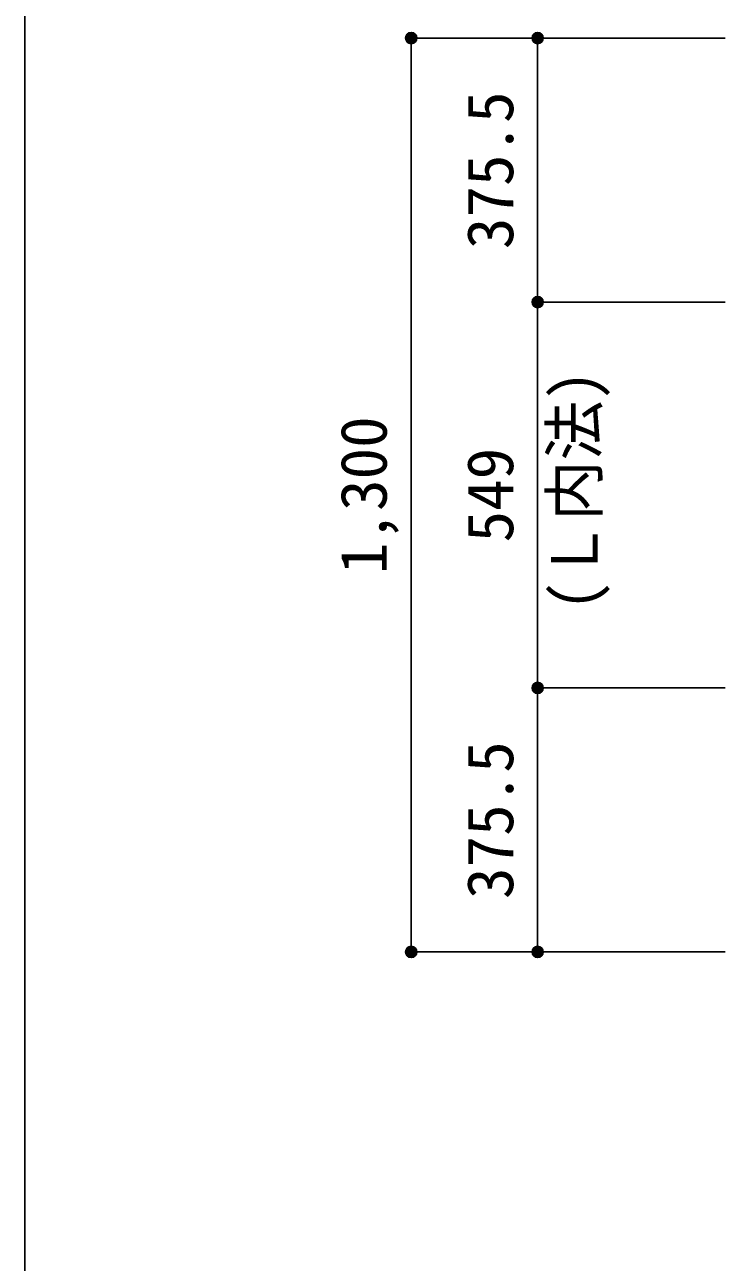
# Model space of a CAD drawing. Units: millimetres at full size, sheet at 1:30. Extents: x -5973 to 5954, y -4195 to 4201.
# Drawn here: x -5973 to -4976, y 1432 to 3192 of the extents above; entities that cross this region are included whole.
import ezdxf
from ezdxf.enums import TextEntityAlignment as Align

# ---------------------------------------------------------------- set-up
doc = ezdxf.new("R2010")
doc.units = ezdxf.units.MM
doc.header["$LTSCALE"] = 30
doc.header["$PDMODE"] = 32
doc.header["$PDSIZE"] = 15
for name, color, linetype in [('0-7_文字', 4, 'Continuous'), ('0-D_寸法', 4, 'Continuous'), ('F-0_枠', 6, 'Continuous')]:
    doc.layers.add(name, color=color, linetype=linetype)
doc.styles.add('ＭＳ ゴシック', font='')
doc.styles.get('ＭＳ ゴシック').set_extended_font_data('MS Gothic')

msp = doc.modelspace()

# ---------------------------------------------------------------- linework, layer by layer
at = {"layer": '0-D_寸法'}
for p, q in [((-5422.84, 3173.3), (-5422.84, 1873.3)), ((-5422.84, 3173.3), (-5242.84, 3173.3)), ((-5422.84, 3173.3), (-5242.84, 3173.3)), ((-5422.84, 1873.3), (-5422.84, 3173.3)), ((-5242.84, 3173.3), (-5242.84, 2797.8)), ((-5242.84, 3173.3), (-4975.8, 3173.3)), ((-5242.84, 2797.8), (-4975.8, 2797.8)), ((-5242.84, 2797.8), (-5242.84, 2248.8)), ((-5242.84, 2248.8), (-4975.8, 2248.8)), ((-5242.84, 2248.8), (-5242.84, 1873.3)), ((-5422.84, 1873.3), (-5242.84, 1873.3)), ((-5242.84, 1873.3), (-4975.8, 1873.3)), ((-5242.84, 1873.3), (-4975.8, 1873.3))]:
    msp.add_line(p, q, dxfattribs=at)
for centre, radius in [((-5422.84, 3173.3), 8), ((-5422.84, 3173.3), 7.2), ((-5422.84, 3173.3), 6.4), ((-5422.84, 3173.3), 5.6), ((-5422.84, 3173.3), 4.8), ((-5422.84, 3173.3), 4), ((-5422.84, 3173.3), 3.2), ((-5422.84, 3173.3), 2.4), ((-5422.84, 3173.3), 1.6), ((-5422.84, 3173.3), 0.8), ((-5242.84, 3173.3), 8), ((-5242.84, 3173.3), 7.2), ((-5242.84, 3173.3), 6.4), ((-5242.84, 3173.3), 5.6), ((-5242.84, 3173.3), 4.8), ((-5242.84, 3173.3), 4), ((-5242.84, 3173.3), 3.2), ((-5242.84, 3173.3), 2.4), ((-5242.84, 3173.3), 1.6), ((-5242.84, 3173.3), 0.8), ((-5242.84, 2797.8), 8), ((-5242.84, 2797.8), 7.2), ((-5242.84, 2797.8), 6.4), ((-5242.84, 2797.8), 5.6), ((-5242.84, 2797.8), 4.8), ((-5242.84, 2797.8), 4), ((-5242.84, 2797.8), 3.2), ((-5242.84, 2797.8), 2.4), ((-5242.84, 2797.8), 1.6), ((-5242.84, 2797.8), 0.8), ((-5242.84, 2248.8), 8), ((-5242.84, 2248.8), 7.2), ((-5242.84, 2248.8), 6.4), ((-5242.84, 2248.8), 5.6), ((-5242.84, 2248.8), 4.8), ((-5242.84, 2248.8), 4), ((-5242.84, 2248.8), 3.2), ((-5242.84, 2248.8), 2.4), ((-5242.84, 2248.8), 1.6), ((-5242.84, 2248.8), 0.8), ((-5422.84, 1873.3), 8), ((-5422.84, 1873.3), 7.2), ((-5422.84, 1873.3), 6.4), ((-5422.84, 1873.3), 5.6), ((-5422.84, 1873.3), 4.8), ((-5422.84, 1873.3), 4), ((-5422.84, 1873.3), 3.2), ((-5422.84, 1873.3), 2.4), ((-5422.84, 1873.3), 1.6), ((-5422.84, 1873.3), 0.8), ((-5242.84, 1873.3), 8), ((-5242.84, 1873.3), 7.2), ((-5242.84, 1873.3), 6.4), ((-5242.84, 1873.3), 5.6), ((-5242.84, 1873.3), 4.8), ((-5242.84, 1873.3), 4), ((-5242.84, 1873.3), 3.2), ((-5242.84, 1873.3), 2.4), ((-5242.84, 1873.3), 1.6), ((-5242.84, 1873.3), 0.8)]:
    msp.add_circle(centre, radius, dxfattribs=at)
at = {"layer": '0-D_寸法', "color": 7}
for p in [(-5422.84, 3173.3), (-5242.84, 3173.3), (-5242.84, 3173.3), (-5242.84, 2797.8), (-5242.84, 2797.8), (-5242.84, 2797.8), (-5242.84, 2248.8), (-5242.84, 2248.8), (-5242.84, 2248.8), (-5422.84, 1873.3), (-5242.84, 1873.3), (-5242.84, 1873.3), (-5242.84, 1873.3)]:
    msp.add_point(p, dxfattribs=at)
at = {"layer": 'F-0_枠'}
msp.add_line((-5972.88, 4201.15), (-5972.88, -4195.24), dxfattribs=at)

# ---------------------------------------------------------------- texts
at = {"layer": '0-7_文字', "style": 'ＭＳ ゴシック', "width": 0.95}
msp.add_text('(Ｌ内法)', height=65.98, rotation=90, dxfattribs=at).set_placement((-5137.78, 2358.7), align=Align.BOTTOM_LEFT)
at = {"layer": '0-D_寸法', "style": 'ＭＳ ゴシック'}
for s, p in [('375.5', (-5257.84, 2873.05)), ('1,300', (-5437.84, 2410.8)), ('549', (-5257.84, 2455.8)), ('375.5', (-5257.84, 1948.55))]:
    msp.add_text(s, height=65.98, rotation=90, dxfattribs=at).set_placement(p, align=Align.BOTTOM_LEFT)

doc.saveas('drawing.dxf')
